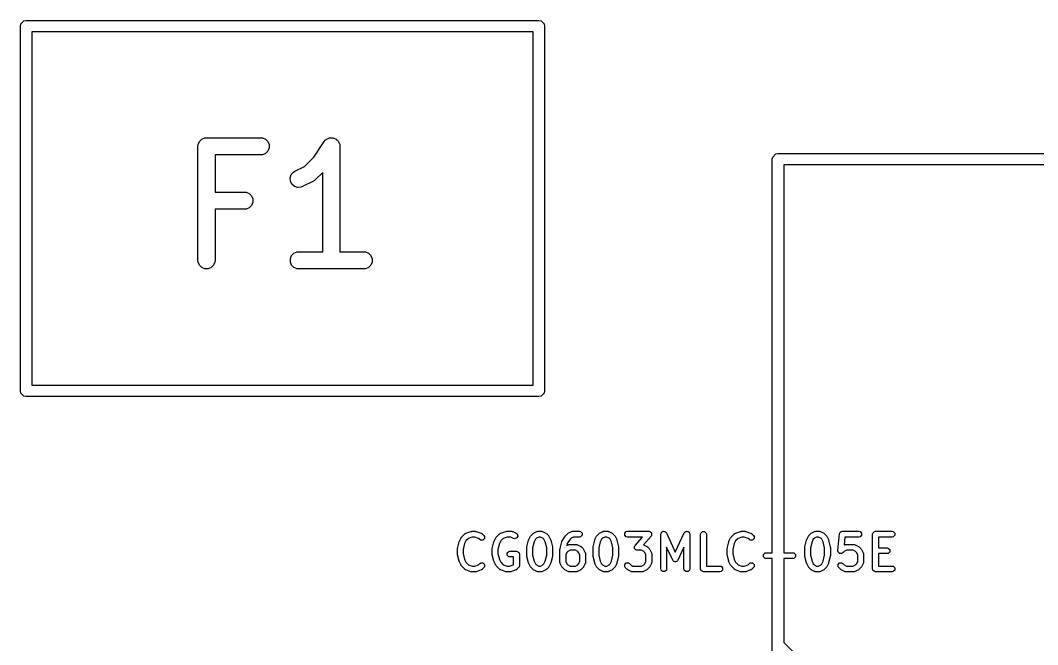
# Model space of a CAD drawing. Header units: inches. Extents: x 4.65 to 7.43, y -3.99 to -2.61.
# Drawn here: x 6.5194 to 6.8709, y -3.1906 to -2.975 of the extents above; entities that cross this region are included whole.
import ezdxf

# ---------------------------------------------------------------- set-up
doc = ezdxf.new("R2010")
doc.units = ezdxf.units.IN
doc.header["$MEASUREMENT"] = 0
doc.layers.add('BLACK', color=250, linetype='CONTINUOUS')

msp = doc.modelspace()

# ---------------------------------------------------------------- linework, layer by layer
at = {"layer": 'BLACK', "linetype": 'CONTINUOUS'}
for p, q in [((6.51945, -2.97701), (6.5196, -2.97625)), ((6.5196, -2.97625), (6.52066, -2.97519)), ((6.52066, -2.97519), (6.52142, -2.97504)), ((6.52142, -2.97504), (6.69858, -2.97504)), ((6.69858, -2.97504), (6.69934, -2.97519)), ((6.69934, -2.97519), (6.7004, -2.97625)), ((6.7004, -2.97625), (6.70055, -2.97701)), ((6.51945, -3.10299), (6.51945, -2.97701)), ((6.52339, -2.97898), (6.52339, -3.10102)), ((6.69661, -2.97898), (6.52339, -2.97898)), ((6.69661, -3.10102), (6.69661, -2.97898)), ((6.70055, -2.97701), (6.70055, -3.10299)), ((6.5808, -3.01854), (6.58086, -3.01796)), ((6.5808, -3.05791), (6.5808, -3.01854)), ((6.58086, -3.01796), (6.5813, -3.0169)), ((6.5813, -3.0169), (6.58211, -3.01608)), ((6.58211, -3.01608), (6.58318, -3.01564)), ((6.58318, -3.01564), (6.58375, -3.01558)), ((6.58375, -3.01558), (6.6025, -3.01558)), ((6.6025, -3.01558), (6.60308, -3.01564)), ((6.60308, -3.01564), (6.60414, -3.01608)), ((6.60414, -3.01608), (6.60496, -3.0169)), ((6.60496, -3.0169), (6.6054, -3.01796)), ((6.6054, -3.01796), (6.6054, -3.01911)), ((6.62083, -3.02228), (6.62442, -3.0169)), ((6.62442, -3.01689), (6.62478, -3.01645)), ((6.62442, -3.0169), (6.62442, -3.01689)), ((6.62442, -3.0169), (6.62442, -3.0169)), ((6.62442, -3.0169), (6.62442, -3.0169)), ((6.62478, -3.01645), (6.62503, -3.01629)), ((6.62503, -3.01629), (6.62523, -3.01608)), ((6.62523, -3.01608), (6.6255, -3.01597)), ((6.6255, -3.01597), (6.62574, -3.01581)), ((6.62574, -3.01581), (6.62603, -3.01575)), ((6.62603, -3.01575), (6.6263, -3.01564)), ((6.6263, -3.01564), (6.62659, -3.01564)), ((6.62659, -3.01564), (6.62687, -3.01558)), ((6.62687, -3.01558), (6.62716, -3.01564)), ((6.62716, -3.01564), (6.62745, -3.01564)), ((6.62745, -3.01564), (6.62772, -3.01575)), ((6.62772, -3.01575), (6.628, -3.01581)), ((6.628, -3.01581), (6.62824, -3.01597)), ((6.62824, -3.01597), (6.62851, -3.01608)), ((6.62851, -3.01608), (6.62872, -3.01629)), ((6.62872, -3.01629), (6.62896, -3.01645)), ((6.62896, -3.01645), (6.62912, -3.01669)), ((6.62912, -3.01669), (6.62933, -3.0169)), ((6.62933, -3.0169), (6.62944, -3.01716)), ((6.62944, -3.01716), (6.6296, -3.0174)), ((6.6296, -3.0174), (6.62966, -3.01769)), ((6.62966, -3.01769), (6.62977, -3.01796)), ((6.62977, -3.01796), (6.62982, -3.01853)), ((6.62982, -3.01853), (6.62983, -3.01853)), ((6.62983, -3.01853), (6.62983, -3.01853)), ((6.62983, -3.01853), (6.62983, -3.01854)), ((6.62983, -3.01854), (6.62983, -3.05495)), ((6.6025, -3.02149), (6.58671, -3.02149)), ((6.58671, -3.02149), (6.58671, -3.03433)), ((6.60308, -3.02143), (6.6025, -3.02149)), ((6.60414, -3.02099), (6.60308, -3.02143)), ((6.60496, -3.02018), (6.60414, -3.02099)), ((6.6054, -3.01911), (6.60496, -3.02018)), ((6.61762, -3.02548), (6.62083, -3.02228)), ((6.77921, -3.02299), (6.77936, -3.02224)), ((6.77936, -3.02224), (6.78043, -3.02117)), ((6.78043, -3.02117), (6.78118, -3.02102)), ((6.78118, -3.02102), (7.42685, -3.02102)), ((6.6143, -3.02714), (6.61762, -3.02548)), ((6.77921, -3.15888), (6.77921, -3.02299)), ((6.78315, -3.02496), (6.78315, -3.15888)), ((7.42488, -3.02496), (6.78315, -3.02496)), ((6.61269, -3.02942), (6.61306, -3.02832)), ((6.61306, -3.02832), (6.61381, -3.02745)), ((6.61381, -3.02745), (6.6143, -3.02714)), ((6.62392, -3.02754), (6.62146, -3.03)), ((6.62392, -3.05495), (6.62392, -3.02754)), ((6.61278, -3.03056), (6.61269, -3.02942)), ((6.61329, -3.0316), (6.61278, -3.03056)), ((6.61416, -3.03235), (6.61329, -3.0316)), ((6.61525, -3.03271), (6.61416, -3.03235)), ((6.6164, -3.03263), (6.61525, -3.03271)), ((6.61694, -3.03243), (6.6164, -3.03263)), ((6.62069, -3.03055), (6.61694, -3.03243)), ((6.62094, -3.03039), (6.62069, -3.03055)), ((6.62101, -3.03037), (6.62094, -3.03039)), ((6.6211, -3.0303), (6.62101, -3.03037)), ((6.62118, -3.03024), (6.6211, -3.0303)), ((6.62124, -3.03018), (6.62118, -3.03024)), ((6.62146, -3.03), (6.62124, -3.03018)), ((6.58671, -3.03433), (6.59688, -3.03433)), ((6.59688, -3.03433), (6.59745, -3.03439)), ((6.59745, -3.03439), (6.59852, -3.03483)), ((6.59852, -3.03483), (6.59933, -3.03564)), ((6.59933, -3.03564), (6.59977, -3.03671)), ((6.59852, -3.03974), (6.59745, -3.04018)), ((6.59933, -3.03892), (6.59852, -3.03974)), ((6.59977, -3.03786), (6.59933, -3.03892)), ((6.59977, -3.03671), (6.59977, -3.03786)), ((6.59688, -3.04024), (6.58671, -3.04024)), ((6.58671, -3.04024), (6.58671, -3.05791)), ((6.59745, -3.04018), (6.59688, -3.04024)), ((6.61273, -3.05733), (6.61317, -3.05627)), ((6.61273, -3.05848), (6.61273, -3.05733)), ((6.61317, -3.05627), (6.61398, -3.05545)), ((6.61398, -3.05545), (6.61505, -3.05501)), ((6.61505, -3.05501), (6.61562, -3.05495)), ((6.61562, -3.05495), (6.62392, -3.05495)), ((6.62983, -3.05495), (6.63812, -3.05495)), ((6.63812, -3.05495), (6.6387, -3.05501)), ((6.6387, -3.05501), (6.63976, -3.05545)), ((6.63976, -3.05545), (6.64058, -3.05627)), ((6.64058, -3.05627), (6.64102, -3.05733)), ((6.64102, -3.05733), (6.64102, -3.05848)), ((6.58086, -3.05848), (6.5808, -3.05791)), ((6.5813, -3.05955), (6.58086, -3.05848)), ((6.58211, -3.06036), (6.5813, -3.05955)), ((6.58318, -3.0608), (6.58211, -3.06036)), ((6.58433, -3.0608), (6.58318, -3.0608)), ((6.58539, -3.06036), (6.58433, -3.0608)), ((6.58621, -3.05955), (6.58539, -3.06036)), ((6.58665, -3.05848), (6.58621, -3.05955)), ((6.58671, -3.05791), (6.58665, -3.05848)), ((6.61317, -3.05955), (6.61273, -3.05848)), ((6.61398, -3.06036), (6.61317, -3.05955)), ((6.61505, -3.0608), (6.61398, -3.06036)), ((6.61562, -3.06086), (6.61505, -3.0608)), ((6.63812, -3.06086), (6.61562, -3.06086)), ((6.6387, -3.0608), (6.63812, -3.06086)), ((6.63976, -3.06036), (6.6387, -3.0608)), ((6.64058, -3.05955), (6.63976, -3.06036)), ((6.64102, -3.05848), (6.64058, -3.05955)), ((6.5196, -3.10375), (6.51945, -3.10299)), ((6.52339, -3.10102), (6.69661, -3.10102)), ((6.70055, -3.10299), (6.7004, -3.10375)), ((6.52066, -3.10481), (6.5196, -3.10375)), ((6.52142, -3.10496), (6.52066, -3.10481)), ((6.69858, -3.10496), (6.52142, -3.10496)), ((6.69934, -3.10481), (6.69858, -3.10496)), ((6.7004, -3.10375), (6.69934, -3.10481)), ((6.67186, -3.15345), (6.67301, -3.15231)), ((6.67301, -3.15231), (6.67305, -3.15228)), ((6.67305, -3.15228), (6.67306, -3.15226)), ((6.67306, -3.15226), (6.6732, -3.15218)), ((6.6732, -3.15218), (6.67333, -3.15209)), ((6.67333, -3.15209), (6.67335, -3.15209)), ((6.67335, -3.15209), (6.6734, -3.15207)), ((6.6734, -3.15207), (6.67511, -3.1515)), ((6.67511, -3.1515), (6.67527, -3.15148)), ((6.67527, -3.15148), (6.67543, -3.15145)), ((6.67543, -3.15145), (6.67657, -3.15145)), ((6.67657, -3.15145), (6.67673, -3.15148)), ((6.67673, -3.15148), (6.67689, -3.1515)), ((6.67689, -3.1515), (6.6786, -3.15207)), ((6.6786, -3.15207), (6.67865, -3.15209)), ((6.67865, -3.15209), (6.67867, -3.15209)), ((6.67867, -3.15209), (6.6788, -3.15218)), ((6.6788, -3.15218), (6.67894, -3.15226)), ((6.67894, -3.15226), (6.67895, -3.15228)), ((6.67895, -3.15228), (6.67899, -3.15231)), ((6.67899, -3.15231), (6.67956, -3.15288)), ((6.68386, -3.15345), (6.68501, -3.15231)), ((6.68501, -3.15231), (6.68505, -3.15228)), ((6.68505, -3.15228), (6.68506, -3.15226)), ((6.68506, -3.15226), (6.6852, -3.15218)), ((6.6852, -3.15218), (6.68533, -3.15209)), ((6.68533, -3.15209), (6.68535, -3.15209)), ((6.68535, -3.15209), (6.6854, -3.15207)), ((6.6854, -3.15207), (6.68711, -3.1515)), ((6.68711, -3.1515), (6.68727, -3.15148)), ((6.68727, -3.15148), (6.68743, -3.15145)), ((6.68743, -3.15145), (6.68914, -3.15145)), ((6.68914, -3.15145), (6.68919, -3.15146)), ((6.68919, -3.15146), (6.68921, -3.15145)), ((6.68921, -3.15145), (6.68937, -3.15149)), ((6.68937, -3.15149), (6.68953, -3.15152)), ((6.68953, -3.15152), (6.68954, -3.15154)), ((6.68954, -3.15154), (6.68959, -3.15155)), ((6.68959, -3.15155), (6.69073, -3.15212)), ((6.69073, -3.15212), (6.69104, -3.15236)), ((6.69104, -3.15236), (6.69128, -3.15309)), ((6.69586, -3.15288), (6.69644, -3.15231)), ((6.69644, -3.15231), (6.69657, -3.15222)), ((6.69657, -3.15222), (6.6967, -3.15212)), ((6.6967, -3.15212), (6.69784, -3.15155)), ((6.69784, -3.15155), (6.69789, -3.15154)), ((6.69789, -3.15154), (6.6979, -3.15152)), ((6.6979, -3.15152), (6.69806, -3.15149)), ((6.69806, -3.15149), (6.69821, -3.15145)), ((6.69821, -3.15145), (6.69824, -3.15146)), ((6.69824, -3.15146), (6.69829, -3.15145)), ((6.69829, -3.15145), (6.69943, -3.15145)), ((6.69943, -3.15145), (6.69948, -3.15146)), ((6.69948, -3.15146), (6.6995, -3.15145)), ((6.6995, -3.15145), (6.69965, -3.15149)), ((6.69965, -3.15149), (6.69981, -3.15152)), ((6.69981, -3.15152), (6.69983, -3.15154)), ((6.69983, -3.15154), (6.69988, -3.15155)), ((6.69988, -3.15155), (6.70102, -3.15212)), ((6.70102, -3.15212), (6.70115, -3.15222)), ((6.70115, -3.15222), (6.70128, -3.15231)), ((6.70128, -3.15231), (6.70185, -3.15288)), ((6.70786, -3.15288), (6.70844, -3.15231)), ((6.70844, -3.15231), (6.70857, -3.15222)), ((6.70857, -3.15222), (6.7087, -3.15212)), ((6.7087, -3.15212), (6.70984, -3.15155)), ((6.70984, -3.15155), (6.70989, -3.15154)), ((6.70989, -3.15154), (6.7099, -3.15152)), ((6.7099, -3.15152), (6.71006, -3.15149)), ((6.71006, -3.15149), (6.71021, -3.15145)), ((6.71021, -3.15145), (6.71024, -3.15146)), ((6.71024, -3.15146), (6.71029, -3.15145)), ((6.71029, -3.15145), (6.71257, -3.15145)), ((6.71257, -3.15145), (6.71295, -3.15152)), ((6.71295, -3.15152), (6.7135, -3.15206)), ((6.7135, -3.15206), (6.7135, -3.15283)), ((6.71872, -3.15288), (6.71929, -3.15231)), ((6.71929, -3.15231), (6.71943, -3.15222)), ((6.71943, -3.15222), (6.71955, -3.15212)), ((6.71955, -3.15212), (6.7207, -3.15155)), ((6.7207, -3.15155), (6.72074, -3.15154)), ((6.72074, -3.15154), (6.72076, -3.15152)), ((6.72076, -3.15152), (6.72092, -3.15149)), ((6.72092, -3.15149), (6.72107, -3.15145)), ((6.72107, -3.15145), (6.72109, -3.15146)), ((6.72109, -3.15146), (6.72114, -3.15145)), ((6.72114, -3.15145), (6.72229, -3.15145)), ((6.72229, -3.15145), (6.72233, -3.15146)), ((6.72233, -3.15146), (6.72236, -3.15145)), ((6.72236, -3.15145), (6.72251, -3.15149)), ((6.72251, -3.15149), (6.72267, -3.15152)), ((6.72267, -3.15152), (6.72268, -3.15154)), ((6.72268, -3.15154), (6.72273, -3.15155)), ((6.72273, -3.15155), (6.72388, -3.15212)), ((6.72388, -3.15212), (6.724, -3.15222)), ((6.724, -3.15222), (6.72414, -3.15231)), ((6.72414, -3.15231), (6.72471, -3.15288)), ((6.72822, -3.15206), (6.72876, -3.15152)), ((6.72822, -3.15283), (6.72822, -3.15206)), ((6.72876, -3.15152), (6.72914, -3.15145)), ((6.72914, -3.15145), (6.73657, -3.15145)), ((6.73657, -3.15145), (6.73685, -3.1515)), ((6.73685, -3.1515), (6.73689, -3.1515)), ((6.73689, -3.1515), (6.73691, -3.15151)), ((6.73691, -3.15151), (6.73695, -3.15152)), ((6.73695, -3.15152), (6.7372, -3.15177)), ((6.7372, -3.15177), (6.73747, -3.152)), ((6.73747, -3.152), (6.73747, -3.15204)), ((6.73747, -3.15204), (6.7375, -3.15206)), ((6.7375, -3.15206), (6.7375, -3.15242)), ((6.74071, -3.15245), (6.74079, -3.15206)), ((6.74079, -3.15206), (6.74092, -3.15194)), ((6.74092, -3.15194), (6.74098, -3.15177)), ((6.74098, -3.15177), (6.74118, -3.15168)), ((6.74118, -3.15168), (6.74133, -3.15152)), ((6.74133, -3.15152), (6.74151, -3.15152)), ((6.74151, -3.15152), (6.74167, -3.15145)), ((6.74167, -3.15145), (6.74188, -3.15152)), ((6.74188, -3.15152), (6.7421, -3.15152)), ((6.7421, -3.15152), (6.74222, -3.15165)), ((6.74222, -3.15165), (6.74239, -3.15171)), ((6.74239, -3.15171), (6.74262, -3.15202)), ((6.74262, -3.15202), (6.74571, -3.15865)), ((6.74571, -3.15865), (6.74881, -3.15202)), ((6.74881, -3.15202), (6.74904, -3.15171)), ((6.74904, -3.15171), (6.74921, -3.15165)), ((6.74921, -3.15165), (6.74933, -3.15152)), ((6.74933, -3.15152), (6.74955, -3.15152)), ((6.74955, -3.15152), (6.74976, -3.15145)), ((6.74976, -3.15145), (6.74992, -3.15152)), ((6.74992, -3.15152), (6.7501, -3.15152)), ((6.7501, -3.15152), (6.75025, -3.15168)), ((6.75025, -3.15168), (6.75045, -3.15177)), ((6.75045, -3.15177), (6.75051, -3.15194)), ((6.75051, -3.15194), (6.75064, -3.15206)), ((6.75064, -3.15206), (6.75071, -3.15245)), ((6.75443, -3.15245), (6.7545, -3.15206)), ((6.7545, -3.15206), (6.75505, -3.15152)), ((6.75505, -3.15152), (6.75581, -3.15152)), ((6.75581, -3.15152), (6.75635, -3.15206)), ((6.75635, -3.15206), (6.75643, -3.15245)), ((6.76501, -3.15345), (6.76615, -3.15231)), ((6.76615, -3.15231), (6.76619, -3.15228)), ((6.76619, -3.15228), (6.7662, -3.15226)), ((6.7662, -3.15226), (6.76634, -3.15218)), ((6.76634, -3.15218), (6.76647, -3.15209)), ((6.76647, -3.15209), (6.7665, -3.15209)), ((6.7665, -3.15209), (6.76654, -3.15207)), ((6.76654, -3.15207), (6.76826, -3.1515)), ((6.76826, -3.1515), (6.76841, -3.15148)), ((6.76841, -3.15148), (6.76857, -3.15145)), ((6.76857, -3.15145), (6.76971, -3.15145)), ((6.76971, -3.15145), (6.76987, -3.15148)), ((6.76987, -3.15148), (6.77003, -3.1515)), ((6.77003, -3.1515), (6.77174, -3.15207)), ((6.77174, -3.15207), (6.77179, -3.15209)), ((6.77179, -3.15209), (6.77181, -3.15209)), ((6.77181, -3.15209), (6.77194, -3.15218)), ((6.77194, -3.15218), (6.77208, -3.15226)), ((6.77208, -3.15226), (6.77209, -3.15228)), ((6.77209, -3.15228), (6.77214, -3.15231)), ((6.77214, -3.15231), (6.77271, -3.15288)), ((6.79186, -3.15288), (6.79244, -3.15231)), ((6.79244, -3.15231), (6.79257, -3.15222)), ((6.79257, -3.15222), (6.7927, -3.15212)), ((6.7927, -3.15212), (6.79384, -3.15155)), ((6.79384, -3.15155), (6.79389, -3.15154)), ((6.79389, -3.15154), (6.7939, -3.15152)), ((6.7939, -3.15152), (6.79406, -3.15149)), ((6.79406, -3.15149), (6.79421, -3.15145)), ((6.79421, -3.15145), (6.79424, -3.15146)), ((6.79424, -3.15146), (6.79429, -3.15145)), ((6.79429, -3.15145), (6.79543, -3.15145)), ((6.79543, -3.15145), (6.79548, -3.15146)), ((6.79548, -3.15146), (6.7955, -3.15145)), ((6.7955, -3.15145), (6.79565, -3.15149)), ((6.79565, -3.15149), (6.79581, -3.15152)), ((6.79581, -3.15152), (6.79583, -3.15154)), ((6.79583, -3.15154), (6.79588, -3.15155)), ((6.79588, -3.15155), (6.79702, -3.15212)), ((6.79702, -3.15212), (6.79715, -3.15222)), ((6.79715, -3.15222), (6.79728, -3.15231)), ((6.79728, -3.15231), (6.79785, -3.15288)), ((6.80186, -3.15806), (6.80243, -3.15235)), ((6.80243, -3.15235), (6.8025, -3.15211)), ((6.8025, -3.15206), (6.80253, -3.15204)), ((6.8025, -3.15211), (6.8025, -3.15206)), ((6.80253, -3.15204), (6.80255, -3.15197)), ((6.80255, -3.15197), (6.80281, -3.15176)), ((6.80281, -3.15176), (6.80305, -3.15152)), ((6.80305, -3.15152), (6.80312, -3.15151)), ((6.80312, -3.15151), (6.80314, -3.15149)), ((6.80314, -3.15149), (6.80319, -3.15149)), ((6.80319, -3.15149), (6.80343, -3.15145)), ((6.80343, -3.15145), (6.80914, -3.15145)), ((6.80914, -3.15145), (6.80953, -3.15152)), ((6.80953, -3.15152), (6.81007, -3.15206)), ((6.81007, -3.15206), (6.81007, -3.15283)), ((6.81386, -3.15245), (6.81393, -3.15206)), ((6.81393, -3.15206), (6.81447, -3.15152)), ((6.81447, -3.15152), (6.81486, -3.15145)), ((6.81486, -3.15145), (6.82057, -3.15145)), ((6.82057, -3.15145), (6.82095, -3.15152)), ((6.82095, -3.15152), (6.8215, -3.15206)), ((6.8215, -3.15206), (6.8215, -3.15283)), ((6.67046, -3.15735), (6.67103, -3.15506)), ((6.67103, -3.15506), (6.67108, -3.15496)), ((6.67108, -3.15496), (6.67111, -3.15486)), ((6.67111, -3.15486), (6.67168, -3.15371)), ((6.67168, -3.15371), (6.67178, -3.15359)), ((6.67178, -3.15359), (6.67186, -3.15345)), ((6.67294, -3.15565), (6.67243, -3.15771)), ((6.67339, -3.15475), (6.67294, -3.15565)), ((6.67425, -3.15389), (6.67339, -3.15475)), ((6.67559, -3.15345), (6.67425, -3.15389)), ((6.67641, -3.15345), (6.67559, -3.15345)), ((6.67775, -3.15389), (6.67641, -3.15345)), ((6.67815, -3.1543), (6.67775, -3.15389)), ((6.67847, -3.15451), (6.67815, -3.1543)), ((6.67924, -3.15451), (6.67847, -3.15451)), ((6.67978, -3.15397), (6.67924, -3.15451)), ((6.67956, -3.15288), (6.67978, -3.15321)), ((6.67978, -3.15321), (6.67978, -3.15397)), ((6.68246, -3.15735), (6.68303, -3.15506)), ((6.68303, -3.15506), (6.68308, -3.15496)), ((6.68308, -3.15496), (6.68311, -3.15486)), ((6.68311, -3.15486), (6.68368, -3.15371)), ((6.68368, -3.15371), (6.68378, -3.15359)), ((6.68378, -3.15359), (6.68386, -3.15345)), ((6.68494, -3.15565), (6.68443, -3.15771)), ((6.68539, -3.15475), (6.68494, -3.15565)), ((6.68625, -3.15389), (6.68539, -3.15475)), ((6.68759, -3.15345), (6.68625, -3.15389)), ((6.68891, -3.15345), (6.68759, -3.15345)), ((6.68984, -3.15391), (6.68891, -3.15345)), ((6.69021, -3.15402), (6.68984, -3.15391)), ((6.69094, -3.15377), (6.69021, -3.15402)), ((6.69128, -3.15309), (6.69094, -3.15377)), ((6.69446, -3.15678), (6.69503, -3.15449)), ((6.69503, -3.15449), (6.69508, -3.15439)), ((6.69508, -3.15439), (6.69511, -3.15429)), ((6.69511, -3.15429), (6.69568, -3.15314)), ((6.69568, -3.15314), (6.69578, -3.15302)), ((6.69578, -3.15302), (6.69586, -3.15288)), ((6.69694, -3.15508), (6.69643, -3.15714)), ((6.69739, -3.15418), (6.69694, -3.15508)), ((6.69774, -3.15384), (6.69739, -3.15418)), ((6.69852, -3.15345), (6.69774, -3.15384)), ((6.69919, -3.15345), (6.69852, -3.15345)), ((6.69998, -3.15384), (6.69919, -3.15345)), ((6.70032, -3.15418), (6.69998, -3.15384)), ((6.70077, -3.15508), (6.70032, -3.15418)), ((6.70129, -3.15714), (6.70077, -3.15508)), ((6.70185, -3.15288), (6.70194, -3.15302)), ((6.70194, -3.15302), (6.70204, -3.15314)), ((6.70204, -3.15314), (6.70261, -3.15429)), ((6.70261, -3.15429), (6.70264, -3.15439)), ((6.70264, -3.15439), (6.70268, -3.15449)), ((6.70268, -3.15449), (6.70326, -3.15678)), ((6.70589, -3.15735), (6.70646, -3.15506)), ((6.70646, -3.15506), (6.70653, -3.15491)), ((6.70653, -3.15491), (6.7066, -3.15475)), ((6.7066, -3.15475), (6.70774, -3.15304)), ((6.70774, -3.15304), (6.70781, -3.15297)), ((6.70781, -3.15297), (6.70786, -3.15288)), ((6.70836, -3.15572), (6.70819, -3.15638)), ((6.70935, -3.15423), (6.70836, -3.15572)), ((6.70974, -3.15384), (6.70935, -3.15423)), ((6.71052, -3.15345), (6.70974, -3.15384)), ((6.71257, -3.15345), (6.71052, -3.15345)), ((6.71295, -3.15337), (6.71257, -3.15345)), ((6.7135, -3.15283), (6.71295, -3.15337)), ((6.71732, -3.15678), (6.71789, -3.15449)), ((6.71789, -3.15449), (6.71793, -3.15439)), ((6.71793, -3.15439), (6.71796, -3.15429)), ((6.71796, -3.15429), (6.71853, -3.15314)), ((6.71853, -3.15314), (6.71863, -3.15302)), ((6.71863, -3.15302), (6.71872, -3.15288)), ((6.7198, -3.15508), (6.71929, -3.15714)), ((6.72025, -3.15418), (6.7198, -3.15508)), ((6.72059, -3.15384), (6.72025, -3.15418)), ((6.72138, -3.15345), (6.72059, -3.15384)), ((6.72205, -3.15345), (6.72138, -3.15345)), ((6.72284, -3.15384), (6.72205, -3.15345)), ((6.72318, -3.15418), (6.72284, -3.15384)), ((6.72363, -3.15508), (6.72318, -3.15418)), ((6.72414, -3.15714), (6.72363, -3.15508)), ((6.72471, -3.15288), (6.7248, -3.15302)), ((6.7248, -3.15302), (6.72489, -3.15314)), ((6.72489, -3.15314), (6.72547, -3.15429)), ((6.72547, -3.15429), (6.72549, -3.15439)), ((6.72549, -3.15439), (6.72554, -3.15449)), ((6.72554, -3.15449), (6.72611, -3.15678)), ((6.72876, -3.15337), (6.72822, -3.15283)), ((6.72914, -3.15345), (6.72876, -3.15337)), ((6.73437, -3.15345), (6.72914, -3.15345)), ((6.73182, -3.15636), (6.73437, -3.15345)), ((6.73732, -3.15311), (6.73469, -3.15611)), ((6.73747, -3.15286), (6.73732, -3.15311)), ((6.7375, -3.15283), (6.73747, -3.15286)), ((6.7375, -3.15242), (6.73752, -3.15277)), ((6.73752, -3.15277), (6.7375, -3.15281)), ((6.7375, -3.15281), (6.7375, -3.15283)), ((6.74071, -3.16445), (6.74071, -3.15245)), ((6.75071, -3.15245), (6.75071, -3.16445)), ((6.75443, -3.16445), (6.75443, -3.15245)), ((6.75643, -3.15245), (6.75643, -3.16345)), ((6.7636, -3.15735), (6.76417, -3.15506)), ((6.76417, -3.15506), (6.76422, -3.15496)), ((6.76422, -3.15496), (6.76425, -3.15486)), ((6.76425, -3.15486), (6.76482, -3.15371)), ((6.76482, -3.15371), (6.76492, -3.15359)), ((6.76492, -3.15359), (6.76501, -3.15345)), ((6.76609, -3.15565), (6.76557, -3.15771)), ((6.76654, -3.15475), (6.76609, -3.15565)), ((6.7674, -3.15389), (6.76654, -3.15475)), ((6.76873, -3.15345), (6.7674, -3.15389)), ((6.76955, -3.15345), (6.76873, -3.15345)), ((6.77089, -3.15389), (6.76955, -3.15345)), ((6.77129, -3.1543), (6.77089, -3.15389)), ((6.77162, -3.15451), (6.77129, -3.1543)), ((6.77238, -3.15451), (6.77162, -3.15451)), ((6.77292, -3.15397), (6.77238, -3.15451)), ((6.77271, -3.15288), (6.77292, -3.15321)), ((6.77292, -3.15321), (6.77292, -3.15397)), ((6.79046, -3.15678), (6.79103, -3.15449)), ((6.79103, -3.15449), (6.79108, -3.15439)), ((6.79108, -3.15439), (6.79111, -3.15429)), ((6.79111, -3.15429), (6.79168, -3.15314)), ((6.79168, -3.15314), (6.79178, -3.15302)), ((6.79178, -3.15302), (6.79186, -3.15288)), ((6.79294, -3.15508), (6.79243, -3.15714)), ((6.79339, -3.15418), (6.79294, -3.15508)), ((6.79374, -3.15384), (6.79339, -3.15418)), ((6.79452, -3.15345), (6.79374, -3.15384)), ((6.79519, -3.15345), (6.79452, -3.15345)), ((6.79598, -3.15384), (6.79519, -3.15345)), ((6.79632, -3.15418), (6.79598, -3.15384)), ((6.79677, -3.15508), (6.79632, -3.15418)), ((6.79729, -3.15714), (6.79677, -3.15508)), ((6.79785, -3.15288), (6.79794, -3.15302)), ((6.79794, -3.15302), (6.79804, -3.15314)), ((6.79804, -3.15314), (6.79861, -3.15429)), ((6.79861, -3.15429), (6.79864, -3.15439)), ((6.79864, -3.15439), (6.79868, -3.15449)), ((6.79868, -3.15449), (6.79926, -3.15678)), ((6.80433, -3.15345), (6.80406, -3.15616)), ((6.80914, -3.15345), (6.80433, -3.15345)), ((6.80953, -3.15337), (6.80914, -3.15345)), ((6.81007, -3.15283), (6.80953, -3.15337)), ((6.81386, -3.16445), (6.81386, -3.15245)), ((6.82057, -3.15345), (6.81586, -3.15345)), ((6.81586, -3.15345), (6.81586, -3.15716)), ((6.82095, -3.15337), (6.82057, -3.15345)), ((6.8215, -3.15283), (6.82095, -3.15337)), ((6.67043, -3.15759), (6.67045, -3.15747)), ((6.67043, -3.1593), (6.67043, -3.15759)), ((6.67045, -3.15942), (6.67043, -3.1593)), ((6.67045, -3.15747), (6.67046, -3.15735)), ((6.67243, -3.15771), (6.67243, -3.15918)), ((6.67243, -3.15918), (6.67294, -3.16124)), ((6.68243, -3.15759), (6.68245, -3.15747)), ((6.68243, -3.1593), (6.68243, -3.15759)), ((6.68245, -3.15942), (6.68243, -3.1593)), ((6.68245, -3.15747), (6.68246, -3.15735)), ((6.68443, -3.15771), (6.68443, -3.15918)), ((6.68443, -3.15918), (6.68494, -3.16124)), ((6.68765, -3.15892), (6.68819, -3.15838)), ((6.68765, -3.15969), (6.68765, -3.15892)), ((6.68819, -3.15838), (6.68857, -3.1583)), ((6.68857, -3.1583), (6.69086, -3.1583)), ((6.69086, -3.1583), (6.69124, -3.15838)), ((6.69124, -3.15838), (6.69178, -3.15892)), ((6.69178, -3.15892), (6.69186, -3.1593)), ((6.69186, -3.1593), (6.69186, -3.1633)), ((6.69443, -3.15702), (6.69445, -3.1569)), ((6.69443, -3.15988), (6.69443, -3.15702)), ((6.69445, -3.1569), (6.69446, -3.15678)), ((6.69643, -3.15714), (6.69643, -3.15975)), ((6.70129, -3.15975), (6.70129, -3.15714)), ((6.70326, -3.15678), (6.70326, -3.1569)), ((6.70326, -3.1569), (6.70329, -3.15702)), ((6.70329, -3.15702), (6.70329, -3.15988)), ((6.70586, -3.15759), (6.70588, -3.15747)), ((6.70586, -3.16216), (6.70586, -3.15759)), ((6.70588, -3.15747), (6.70589, -3.15735)), ((6.70825, -3.15875), (6.70786, -3.15954)), ((6.70819, -3.15638), (6.7087, -3.15612)), ((6.70859, -3.15841), (6.70825, -3.15875)), ((6.70938, -3.15802), (6.70859, -3.15841)), ((6.7087, -3.15612), (6.70874, -3.15611)), ((6.70874, -3.15611), (6.70876, -3.15609)), ((6.70876, -3.15609), (6.70892, -3.15606)), ((6.70892, -3.15606), (6.70907, -3.15602)), ((6.70907, -3.15602), (6.70909, -3.15603)), ((6.70909, -3.15603), (6.70914, -3.15602)), ((6.70914, -3.15602), (6.71143, -3.15602)), ((6.71119, -3.15802), (6.70938, -3.15802)), ((6.71198, -3.15841), (6.71119, -3.15802)), ((6.71143, -3.15602), (6.71148, -3.15603)), ((6.71148, -3.15603), (6.7115, -3.15602)), ((6.7115, -3.15602), (6.71165, -3.15606)), ((6.71165, -3.15606), (6.71181, -3.15609)), ((6.71181, -3.15609), (6.71183, -3.15611)), ((6.71183, -3.15611), (6.71188, -3.15612)), ((6.71188, -3.15612), (6.71302, -3.1567)), ((6.71232, -3.15875), (6.71198, -3.15841)), ((6.71271, -3.15954), (6.71232, -3.15875)), ((6.71302, -3.1567), (6.71315, -3.15679)), ((6.71315, -3.15679), (6.71328, -3.15688)), ((6.71328, -3.15688), (6.71385, -3.15745)), ((6.71385, -3.15745), (6.71394, -3.15759)), ((6.71394, -3.15759), (6.71404, -3.15771)), ((6.71404, -3.15771), (6.71461, -3.15886)), ((6.71461, -3.15886), (6.71462, -3.15891)), ((6.71462, -3.15891), (6.71464, -3.15892)), ((6.71464, -3.15892), (6.71467, -3.15908)), ((6.71467, -3.15908), (6.71471, -3.15923)), ((6.71471, -3.15923), (6.7147, -3.15926)), ((6.7147, -3.15926), (6.71471, -3.1593)), ((6.71471, -3.1593), (6.71471, -3.16216)), ((6.71729, -3.15702), (6.71731, -3.1569)), ((6.71729, -3.15988), (6.71729, -3.15702)), ((6.71731, -3.1569), (6.71732, -3.15678)), ((6.71929, -3.15714), (6.71929, -3.15975)), ((6.72414, -3.15975), (6.72414, -3.15714)), ((6.72611, -3.15678), (6.72612, -3.1569)), ((6.72612, -3.1569), (6.72614, -3.15702)), ((6.72614, -3.15702), (6.72614, -3.15988)), ((6.73162, -3.1567), (6.73165, -3.15666)), ((6.73165, -3.15705), (6.73162, -3.1567)), ((6.73165, -3.15664), (6.73168, -3.15661)), ((6.73165, -3.15666), (6.73165, -3.15664)), ((6.73165, -3.1574), (6.73165, -3.15705)), ((6.73167, -3.15743), (6.73165, -3.1574)), ((6.73168, -3.15746), (6.73167, -3.15743)), ((6.73168, -3.15661), (6.73182, -3.15636)), ((6.73194, -3.15769), (6.73168, -3.15746)), ((6.73219, -3.15794), (6.73194, -3.15769)), ((6.73223, -3.15795), (6.73219, -3.15794)), ((6.73225, -3.15797), (6.73223, -3.15795)), ((6.73229, -3.15796), (6.73225, -3.15797)), ((6.73257, -3.15802), (6.73229, -3.15796)), ((6.73405, -3.15802), (6.73257, -3.15802)), ((6.73484, -3.15841), (6.73405, -3.15802)), ((6.73469, -3.15611), (6.73473, -3.15612)), ((6.73473, -3.15612), (6.73588, -3.1567)), ((6.73518, -3.15875), (6.73484, -3.15841)), ((6.73557, -3.15954), (6.73518, -3.15875)), ((6.73588, -3.1567), (6.736, -3.15679)), ((6.736, -3.15679), (6.73614, -3.15688)), ((6.73614, -3.15688), (6.73671, -3.15745)), ((6.73671, -3.15745), (6.7368, -3.15759)), ((6.7368, -3.15759), (6.73689, -3.15771)), ((6.73689, -3.15771), (6.73747, -3.15886)), ((6.73747, -3.15886), (6.73748, -3.15891)), ((6.73748, -3.15891), (6.7375, -3.15892)), ((6.7375, -3.15892), (6.73753, -3.15908)), ((6.73753, -3.15908), (6.73757, -3.15923)), ((6.73757, -3.15923), (6.73756, -3.15926)), ((6.73756, -3.15926), (6.73757, -3.1593)), ((6.73757, -3.1593), (6.73757, -3.16216)), ((6.74481, -3.16144), (6.74271, -3.15695)), ((6.74271, -3.15695), (6.74271, -3.16445)), ((6.74871, -3.15695), (6.74662, -3.16144)), ((6.74871, -3.16445), (6.74871, -3.15695)), ((6.76357, -3.15759), (6.7636, -3.15747)), ((6.76357, -3.1593), (6.76357, -3.15759)), ((6.7636, -3.15942), (6.76357, -3.1593)), ((6.7636, -3.15747), (6.7636, -3.15735)), ((6.76557, -3.15771), (6.76557, -3.15918)), ((6.76557, -3.15918), (6.76609, -3.16124)), ((6.77622, -3.15949), (6.77676, -3.15895)), ((6.77676, -3.15895), (6.77714, -3.15888)), ((6.77714, -3.15888), (6.77921, -3.15888)), ((6.78315, -3.15888), (6.78629, -3.15888)), ((6.78629, -3.15888), (6.78667, -3.15895)), ((6.78667, -3.15895), (6.78721, -3.15949)), ((6.79043, -3.15702), (6.79045, -3.1569)), ((6.79043, -3.15988), (6.79043, -3.15702)), ((6.79045, -3.1569), (6.79046, -3.15678)), ((6.79243, -3.15714), (6.79243, -3.15975)), ((6.79729, -3.15975), (6.79729, -3.15714)), ((6.79926, -3.15678), (6.79926, -3.1569)), ((6.79926, -3.1569), (6.79929, -3.15702)), ((6.79929, -3.15702), (6.79929, -3.15988)), ((6.8019, -3.15845), (6.80186, -3.15806)), ((6.80193, -3.15849), (6.8019, -3.15845)), ((6.80193, -3.15854), (6.80193, -3.15849)), ((6.80217, -3.15878), (6.80193, -3.15854)), ((6.80238, -3.15904), (6.80217, -3.15878)), ((6.80244, -3.15905), (6.80238, -3.15904)), ((6.80247, -3.15909), (6.80244, -3.15905)), ((6.80281, -3.15909), (6.80247, -3.15909)), ((6.80315, -3.15912), (6.80281, -3.15909)), ((6.80319, -3.15909), (6.80315, -3.15912)), ((6.80324, -3.15909), (6.80319, -3.15909)), ((6.80356, -3.15887), (6.80324, -3.15909)), ((6.80402, -3.15841), (6.80356, -3.15887)), ((6.80481, -3.15802), (6.80402, -3.15841)), ((6.80406, -3.15616), (6.80412, -3.15612)), ((6.80412, -3.15612), (6.80417, -3.15611)), ((6.80417, -3.15611), (6.80419, -3.15609)), ((6.80419, -3.15609), (6.80435, -3.15606)), ((6.80435, -3.15606), (6.8045, -3.15602)), ((6.8045, -3.15602), (6.80452, -3.15603)), ((6.80452, -3.15603), (6.80457, -3.15602)), ((6.80457, -3.15602), (6.80743, -3.15602)), ((6.80719, -3.15802), (6.80481, -3.15802)), ((6.80798, -3.15841), (6.80719, -3.15802)), ((6.80743, -3.15602), (6.80748, -3.15603)), ((6.80748, -3.15603), (6.8075, -3.15602)), ((6.8075, -3.15602), (6.80765, -3.15606)), ((6.80765, -3.15606), (6.80781, -3.15609)), ((6.80781, -3.15609), (6.80783, -3.15611)), ((6.80783, -3.15611), (6.80788, -3.15612)), ((6.80788, -3.15612), (6.80902, -3.1567)), ((6.80832, -3.15875), (6.80798, -3.15841)), ((6.80871, -3.15954), (6.80832, -3.15875)), ((6.80902, -3.1567), (6.80915, -3.15679)), ((6.80915, -3.15679), (6.80928, -3.15688)), ((6.80928, -3.15688), (6.80985, -3.15745)), ((6.80985, -3.15745), (6.80994, -3.15759)), ((6.80994, -3.15759), (6.81004, -3.15771)), ((6.81004, -3.15771), (6.81061, -3.15886)), ((6.81061, -3.15886), (6.81062, -3.15891)), ((6.81062, -3.15891), (6.81064, -3.15892)), ((6.81064, -3.15892), (6.81067, -3.15908)), ((6.81067, -3.15908), (6.81071, -3.15923)), ((6.81071, -3.15923), (6.8107, -3.15926)), ((6.8107, -3.15926), (6.81071, -3.1593)), ((6.81071, -3.1593), (6.81071, -3.16216)), ((6.81586, -3.15716), (6.81886, -3.15716)), ((6.81886, -3.15916), (6.81586, -3.15916)), ((6.81586, -3.15916), (6.81586, -3.16345)), ((6.81886, -3.15716), (6.81924, -3.15724)), ((6.81924, -3.15909), (6.81886, -3.15916)), ((6.81924, -3.15724), (6.81978, -3.15778)), ((6.81978, -3.15854), (6.81924, -3.15909)), ((6.81978, -3.15778), (6.81978, -3.15854)), ((6.67046, -3.15955), (6.67045, -3.15942)), ((6.67103, -3.16183), (6.67046, -3.15955)), ((6.67108, -3.16193), (6.67103, -3.16183)), ((6.67111, -3.16204), (6.67108, -3.16193)), ((6.67168, -3.16318), (6.67111, -3.16204)), ((6.67294, -3.16124), (6.67339, -3.16214)), ((6.67339, -3.16214), (6.67425, -3.163)), ((6.67775, -3.163), (6.67815, -3.1626)), ((6.67815, -3.1626), (6.67847, -3.16238)), ((6.67847, -3.16238), (6.67924, -3.16238)), ((6.67924, -3.16238), (6.67978, -3.16292)), ((6.67978, -3.16292), (6.67978, -3.16369)), ((6.68246, -3.15955), (6.68245, -3.15942)), ((6.68303, -3.16183), (6.68246, -3.15955)), ((6.68308, -3.16193), (6.68303, -3.16183)), ((6.68311, -3.16204), (6.68308, -3.16193)), ((6.68368, -3.16318), (6.68311, -3.16204)), ((6.68494, -3.16124), (6.68539, -3.16214)), ((6.68539, -3.16214), (6.68625, -3.163)), ((6.68819, -3.16023), (6.68765, -3.15969)), ((6.68857, -3.1603), (6.68819, -3.16023)), ((6.68986, -3.1603), (6.68857, -3.1603)), ((6.68975, -3.163), (6.68986, -3.16289)), ((6.68986, -3.16289), (6.68986, -3.1603)), ((6.69445, -3.16), (6.69443, -3.15988)), ((6.69446, -3.16012), (6.69445, -3.16)), ((6.69503, -3.1624), (6.69446, -3.16012)), ((6.69508, -3.1625), (6.69503, -3.1624)), ((6.69511, -3.16261), (6.69508, -3.1625)), ((6.69568, -3.16375), (6.69511, -3.16261)), ((6.69643, -3.15975), (6.69694, -3.16181)), ((6.69694, -3.16181), (6.69739, -3.16271)), ((6.69739, -3.16271), (6.69774, -3.16305)), ((6.69998, -3.16305), (6.70032, -3.16271)), ((6.70032, -3.16271), (6.70077, -3.16181)), ((6.70077, -3.16181), (6.70129, -3.15975)), ((6.70261, -3.16261), (6.70204, -3.16375)), ((6.70264, -3.1625), (6.70261, -3.16261)), ((6.70268, -3.1624), (6.70264, -3.1625)), ((6.70326, -3.16012), (6.70268, -3.1624)), ((6.70329, -3.15988), (6.70326, -3.16)), ((6.70326, -3.16), (6.70326, -3.16012)), ((6.70587, -3.16221), (6.70586, -3.16216)), ((6.70586, -3.16223), (6.70587, -3.16221)), ((6.7059, -3.16239), (6.70586, -3.16223)), ((6.70593, -3.16254), (6.7059, -3.16239)), ((6.70595, -3.16256), (6.70593, -3.16254)), ((6.70596, -3.16261), (6.70595, -3.16256)), ((6.70653, -3.16375), (6.70596, -3.16261)), ((6.70786, -3.15954), (6.70786, -3.16193)), ((6.70786, -3.16193), (6.70825, -3.16271)), ((6.70825, -3.16271), (6.70859, -3.16305)), ((6.71198, -3.16305), (6.71232, -3.16271)), ((6.71232, -3.16271), (6.71271, -3.16193)), ((6.71271, -3.16193), (6.71271, -3.15954)), ((6.71461, -3.16261), (6.71404, -3.16375)), ((6.71462, -3.16256), (6.71461, -3.16261)), ((6.71464, -3.16254), (6.71462, -3.16256)), ((6.71467, -3.16239), (6.71464, -3.16254)), ((6.71471, -3.16223), (6.71467, -3.16239)), ((6.71471, -3.16216), (6.7147, -3.16221)), ((6.7147, -3.16221), (6.71471, -3.16223)), ((6.71731, -3.16), (6.71729, -3.15988)), ((6.71732, -3.16012), (6.71731, -3.16)), ((6.71789, -3.1624), (6.71732, -3.16012)), ((6.71793, -3.1625), (6.71789, -3.1624)), ((6.71796, -3.16261), (6.71793, -3.1625)), ((6.71853, -3.16375), (6.71796, -3.16261)), ((6.71929, -3.15975), (6.7198, -3.16181)), ((6.7198, -3.16181), (6.72025, -3.16271)), ((6.72025, -3.16271), (6.72059, -3.16305)), ((6.72284, -3.16305), (6.72318, -3.16271)), ((6.72318, -3.16271), (6.72363, -3.16181)), ((6.72363, -3.16181), (6.72414, -3.15975)), ((6.72547, -3.16261), (6.72489, -3.16375)), ((6.72549, -3.1625), (6.72547, -3.16261)), ((6.72554, -3.1624), (6.72549, -3.1625)), ((6.72611, -3.16012), (6.72554, -3.1624)), ((6.72612, -3.16), (6.72611, -3.16012)), ((6.72614, -3.15988), (6.72612, -3.16)), ((6.72822, -3.16292), (6.72876, -3.16238)), ((6.72822, -3.16369), (6.72822, -3.16292)), ((6.72876, -3.16238), (6.72953, -3.16238)), ((6.72953, -3.16238), (6.72985, -3.1626)), ((6.72985, -3.1626), (6.73031, -3.16305)), ((6.73484, -3.16305), (6.73518, -3.16271)), ((6.73518, -3.16271), (6.73557, -3.16193)), ((6.73557, -3.16193), (6.73557, -3.15954)), ((6.73747, -3.16261), (6.73689, -3.16375)), ((6.73748, -3.16256), (6.73747, -3.16261)), ((6.7375, -3.16254), (6.73748, -3.16256)), ((6.73753, -3.16239), (6.7375, -3.16254)), ((6.73757, -3.16223), (6.73753, -3.16239)), ((6.73757, -3.16216), (6.73756, -3.16221)), ((6.73756, -3.16221), (6.73757, -3.16223)), ((6.74496, -3.16165), (6.74481, -3.16144)), ((6.74498, -3.16169), (6.74496, -3.16165)), ((6.745, -3.16171), (6.74498, -3.16169)), ((6.74504, -3.16176), (6.745, -3.16171)), ((6.74536, -3.16187), (6.74504, -3.16176)), ((6.74567, -3.16202), (6.74536, -3.16187)), ((6.74571, -3.162), (6.74567, -3.16202)), ((6.74576, -3.16202), (6.74571, -3.162)), ((6.74607, -3.16187), (6.74576, -3.16202)), ((6.74639, -3.16176), (6.74607, -3.16187)), ((6.74643, -3.16171), (6.74639, -3.16176)), ((6.74645, -3.16169), (6.74643, -3.16171)), ((6.74647, -3.16165), (6.74645, -3.16169)), ((6.74662, -3.16144), (6.74647, -3.16165)), ((6.7636, -3.15955), (6.7636, -3.15942)), ((6.76417, -3.16183), (6.7636, -3.15955)), ((6.76422, -3.16193), (6.76417, -3.16183)), ((6.76425, -3.16204), (6.76422, -3.16193)), ((6.76482, -3.16318), (6.76425, -3.16204)), ((6.76609, -3.16124), (6.76654, -3.16214)), ((6.76654, -3.16214), (6.7674, -3.163)), ((6.77089, -3.163), (6.77129, -3.1626)), ((6.77129, -3.1626), (6.77162, -3.16238)), ((6.77162, -3.16238), (6.77238, -3.16238)), ((6.77238, -3.16238), (6.77292, -3.16292)), ((6.77292, -3.16292), (6.77292, -3.16369)), ((6.77622, -3.16026), (6.77622, -3.15949)), ((6.77676, -3.1608), (6.77622, -3.16026)), ((6.77714, -3.16088), (6.77676, -3.1608)), ((6.77921, -3.16088), (6.77714, -3.16088)), ((6.77921, -3.49543), (6.77921, -3.16088)), ((6.78629, -3.16088), (6.78315, -3.16088)), ((6.78315, -3.16088), (6.78315, -3.18989)), ((6.78667, -3.1608), (6.78629, -3.16088)), ((6.78721, -3.16026), (6.78667, -3.1608)), ((6.78721, -3.15949), (6.78721, -3.16026)), ((6.79045, -3.16), (6.79043, -3.15988)), ((6.79046, -3.16012), (6.79045, -3.16)), ((6.79103, -3.1624), (6.79046, -3.16012)), ((6.79108, -3.1625), (6.79103, -3.1624)), ((6.79111, -3.16261), (6.79108, -3.1625)), ((6.79168, -3.16375), (6.79111, -3.16261)), ((6.79243, -3.15975), (6.79294, -3.16181)), ((6.79294, -3.16181), (6.79339, -3.16271)), ((6.79339, -3.16271), (6.79374, -3.16305)), ((6.79598, -3.16305), (6.79632, -3.16271)), ((6.79632, -3.16271), (6.79677, -3.16181)), ((6.79677, -3.16181), (6.79729, -3.15975)), ((6.79861, -3.16261), (6.79804, -3.16375)), ((6.79864, -3.1625), (6.79861, -3.16261)), ((6.79868, -3.1624), (6.79864, -3.1625)), ((6.79926, -3.16012), (6.79868, -3.1624)), ((6.79929, -3.15988), (6.79926, -3.16)), ((6.79926, -3.16), (6.79926, -3.16012)), ((6.80193, -3.16292), (6.80247, -3.16238)), ((6.80193, -3.16369), (6.80193, -3.16292)), ((6.80247, -3.16238), (6.80324, -3.16238)), ((6.80324, -3.16238), (6.80356, -3.1626)), ((6.80356, -3.1626), (6.80402, -3.16305)), ((6.80798, -3.16305), (6.80832, -3.16271)), ((6.80832, -3.16271), (6.80871, -3.16193)), ((6.80871, -3.16193), (6.80871, -3.15954)), ((6.81061, -3.16261), (6.81004, -3.16375)), ((6.81062, -3.16256), (6.81061, -3.16261)), ((6.81064, -3.16254), (6.81062, -3.16256)), ((6.81067, -3.16239), (6.81064, -3.16254)), ((6.81071, -3.16223), (6.81067, -3.16239)), ((6.81071, -3.16216), (6.8107, -3.16221)), ((6.8107, -3.16221), (6.81071, -3.16223)), ((6.67178, -3.16331), (6.67168, -3.16318)), ((6.67186, -3.16344), (6.67178, -3.16331)), ((6.67301, -3.16458), (6.67186, -3.16344)), ((6.67305, -3.16461), (6.67301, -3.16458)), ((6.67306, -3.16463), (6.67305, -3.16461)), ((6.6732, -3.16471), (6.67306, -3.16463)), ((6.67333, -3.1648), (6.6732, -3.16471)), ((6.67335, -3.1648), (6.67333, -3.1648)), ((6.6734, -3.16482), (6.67335, -3.1648)), ((6.67511, -3.1654), (6.6734, -3.16482)), ((6.67425, -3.163), (6.67559, -3.16345)), ((6.67527, -3.16542), (6.67511, -3.1654)), ((6.67543, -3.16545), (6.67527, -3.16542)), ((6.67657, -3.16545), (6.67543, -3.16545)), ((6.67559, -3.16345), (6.67641, -3.16345)), ((6.67641, -3.16345), (6.67775, -3.163)), ((6.67673, -3.16542), (6.67657, -3.16545)), ((6.67689, -3.1654), (6.67673, -3.16542)), ((6.6786, -3.16482), (6.67689, -3.1654)), ((6.67865, -3.1648), (6.6786, -3.16482)), ((6.67867, -3.1648), (6.67865, -3.1648)), ((6.6788, -3.16471), (6.67867, -3.1648)), ((6.67894, -3.16463), (6.6788, -3.16471)), ((6.67895, -3.16461), (6.67894, -3.16463)), ((6.67899, -3.16458), (6.67895, -3.16461)), ((6.67956, -3.16401), (6.67899, -3.16458)), ((6.67978, -3.16369), (6.67956, -3.16401)), ((6.68378, -3.16331), (6.68368, -3.16318)), ((6.68386, -3.16344), (6.68378, -3.16331)), ((6.68501, -3.16458), (6.68386, -3.16344)), ((6.68505, -3.16461), (6.68501, -3.16458)), ((6.68506, -3.16463), (6.68505, -3.16461)), ((6.6852, -3.16471), (6.68506, -3.16463)), ((6.68533, -3.1648), (6.6852, -3.16471)), ((6.68535, -3.1648), (6.68533, -3.1648)), ((6.6854, -3.16482), (6.68535, -3.1648)), ((6.68711, -3.1654), (6.6854, -3.16482)), ((6.68625, -3.163), (6.68759, -3.16345)), ((6.68727, -3.16542), (6.68711, -3.1654)), ((6.68743, -3.16545), (6.68727, -3.16542)), ((6.68857, -3.16545), (6.68743, -3.16545)), ((6.68759, -3.16345), (6.68841, -3.16345)), ((6.68841, -3.16345), (6.68975, -3.163)), ((6.68873, -3.16542), (6.68857, -3.16545)), ((6.68889, -3.1654), (6.68873, -3.16542)), ((6.6906, -3.16482), (6.68889, -3.1654)), ((6.69065, -3.1648), (6.6906, -3.16482)), ((6.69067, -3.1648), (6.69065, -3.1648)), ((6.6908, -3.16471), (6.69067, -3.1648)), ((6.69094, -3.16463), (6.6908, -3.16471)), ((6.69095, -3.16461), (6.69094, -3.16463)), ((6.69099, -3.16458), (6.69095, -3.16461)), ((6.69156, -3.16401), (6.69099, -3.16458)), ((6.69178, -3.16369), (6.69156, -3.16401)), ((6.69186, -3.1633), (6.69178, -3.16369)), ((6.69578, -3.16388), (6.69568, -3.16375)), ((6.69586, -3.16401), (6.69578, -3.16388)), ((6.69644, -3.16458), (6.69586, -3.16401)), ((6.69657, -3.16467), (6.69644, -3.16458)), ((6.6967, -3.16477), (6.69657, -3.16467)), ((6.69784, -3.16534), (6.6967, -3.16477)), ((6.69774, -3.16305), (6.69852, -3.16345)), ((6.69789, -3.16536), (6.69784, -3.16534)), ((6.6979, -3.16537), (6.69789, -3.16536)), ((6.69806, -3.1654), (6.6979, -3.16537)), ((6.69821, -3.16544), (6.69806, -3.1654)), ((6.69824, -3.16544), (6.69821, -3.16544)), ((6.69829, -3.16545), (6.69824, -3.16544)), ((6.69943, -3.16545), (6.69829, -3.16545)), ((6.69852, -3.16345), (6.69919, -3.16345)), ((6.69919, -3.16345), (6.69998, -3.16305)), ((6.69948, -3.16544), (6.69943, -3.16545)), ((6.6995, -3.16544), (6.69948, -3.16544)), ((6.69965, -3.1654), (6.6995, -3.16544)), ((6.69981, -3.16537), (6.69965, -3.1654)), ((6.69983, -3.16536), (6.69981, -3.16537)), ((6.69988, -3.16534), (6.69983, -3.16536)), ((6.70102, -3.16477), (6.69988, -3.16534)), ((6.70114, -3.16467), (6.70102, -3.16477)), ((6.70128, -3.16458), (6.70114, -3.16467)), ((6.70185, -3.16401), (6.70128, -3.16458)), ((6.70194, -3.16388), (6.70185, -3.16401)), ((6.70204, -3.16375), (6.70194, -3.16388)), ((6.70663, -3.16388), (6.70653, -3.16375)), ((6.70672, -3.16401), (6.70663, -3.16388)), ((6.70729, -3.16458), (6.70672, -3.16401)), ((6.70743, -3.16467), (6.70729, -3.16458)), ((6.70755, -3.16477), (6.70743, -3.16467)), ((6.7087, -3.16534), (6.70755, -3.16477)), ((6.70859, -3.16305), (6.70938, -3.16345)), ((6.70874, -3.16536), (6.7087, -3.16534)), ((6.70876, -3.16537), (6.70874, -3.16536)), ((6.70892, -3.1654), (6.70876, -3.16537)), ((6.70907, -3.16544), (6.70892, -3.1654)), ((6.70909, -3.16544), (6.70907, -3.16544)), ((6.70914, -3.16545), (6.70909, -3.16544)), ((6.71143, -3.16545), (6.70914, -3.16545)), ((6.70938, -3.16345), (6.71119, -3.16345)), ((6.71119, -3.16345), (6.71198, -3.16305)), ((6.71148, -3.16544), (6.71143, -3.16545)), ((6.7115, -3.16544), (6.71148, -3.16544)), ((6.71165, -3.1654), (6.7115, -3.16544)), ((6.71181, -3.16537), (6.71165, -3.1654)), ((6.71183, -3.16536), (6.71181, -3.16537)), ((6.71188, -3.16534), (6.71183, -3.16536)), ((6.71302, -3.16477), (6.71188, -3.16534)), ((6.71315, -3.16467), (6.71302, -3.16477)), ((6.71328, -3.16458), (6.71315, -3.16467)), ((6.71385, -3.16401), (6.71328, -3.16458)), ((6.71394, -3.16388), (6.71385, -3.16401)), ((6.71404, -3.16375), (6.71394, -3.16388)), ((6.71863, -3.16388), (6.71853, -3.16375)), ((6.71872, -3.16401), (6.71863, -3.16388)), ((6.71929, -3.16458), (6.71872, -3.16401)), ((6.71943, -3.16467), (6.71929, -3.16458)), ((6.71955, -3.16477), (6.71943, -3.16467)), ((6.7207, -3.16534), (6.71955, -3.16477)), ((6.72059, -3.16305), (6.72138, -3.16345)), ((6.72074, -3.16536), (6.7207, -3.16534)), ((6.72076, -3.16537), (6.72074, -3.16536)), ((6.72092, -3.1654), (6.72076, -3.16537)), ((6.72107, -3.16544), (6.72092, -3.1654)), ((6.72109, -3.16544), (6.72107, -3.16544)), ((6.72114, -3.16545), (6.72109, -3.16544)), ((6.72229, -3.16545), (6.72114, -3.16545)), ((6.72138, -3.16345), (6.72205, -3.16345)), ((6.72205, -3.16345), (6.72284, -3.16305)), ((6.72233, -3.16544), (6.72229, -3.16545)), ((6.72236, -3.16544), (6.72233, -3.16544)), ((6.72251, -3.1654), (6.72236, -3.16544)), ((6.72267, -3.16537), (6.72251, -3.1654)), ((6.72268, -3.16536), (6.72267, -3.16537)), ((6.72273, -3.16534), (6.72268, -3.16536)), ((6.72388, -3.16477), (6.72273, -3.16534)), ((6.724, -3.16467), (6.72388, -3.16477)), ((6.72414, -3.16458), (6.724, -3.16467)), ((6.72471, -3.16401), (6.72414, -3.16458)), ((6.7248, -3.16388), (6.72471, -3.16401)), ((6.72489, -3.16375), (6.7248, -3.16388)), ((6.72844, -3.16401), (6.72822, -3.16369)), ((6.72901, -3.16458), (6.72844, -3.16401)), ((6.72914, -3.16467), (6.72901, -3.16458)), ((6.72927, -3.16477), (6.72914, -3.16467)), ((6.73041, -3.16534), (6.72927, -3.16477)), ((6.73031, -3.16305), (6.73109, -3.16345)), ((6.73046, -3.16536), (6.73041, -3.16534)), ((6.73047, -3.16537), (6.73046, -3.16536)), ((6.73063, -3.1654), (6.73047, -3.16537)), ((6.73079, -3.16544), (6.73063, -3.1654)), ((6.73081, -3.16544), (6.73079, -3.16544)), ((6.73086, -3.16545), (6.73081, -3.16544)), ((6.73429, -3.16545), (6.73086, -3.16545)), ((6.73109, -3.16345), (6.73405, -3.16345)), ((6.73405, -3.16345), (6.73484, -3.16305)), ((6.73433, -3.16544), (6.73429, -3.16545)), ((6.73436, -3.16544), (6.73433, -3.16544)), ((6.73451, -3.1654), (6.73436, -3.16544)), ((6.73467, -3.16537), (6.73451, -3.1654)), ((6.73468, -3.16536), (6.73467, -3.16537)), ((6.73473, -3.16534), (6.73468, -3.16536)), ((6.73588, -3.16477), (6.73473, -3.16534)), ((6.736, -3.16467), (6.73588, -3.16477)), ((6.73614, -3.16458), (6.736, -3.16467)), ((6.73671, -3.16401), (6.73614, -3.16458)), ((6.7368, -3.16388), (6.73671, -3.16401)), ((6.73689, -3.16375), (6.7368, -3.16388)), ((6.74079, -3.16483), (6.74071, -3.16445)), ((6.74133, -3.16537), (6.74079, -3.16483)), ((6.7421, -3.16537), (6.74133, -3.16537)), ((6.74264, -3.16483), (6.7421, -3.16537)), ((6.74271, -3.16445), (6.74264, -3.16483)), ((6.74879, -3.16483), (6.74871, -3.16445)), ((6.74933, -3.16537), (6.74879, -3.16483)), ((6.7501, -3.16537), (6.74933, -3.16537)), ((6.75064, -3.16483), (6.7501, -3.16537)), ((6.75071, -3.16445), (6.75064, -3.16483)), ((6.7545, -3.16483), (6.75443, -3.16445)), ((6.75505, -3.16537), (6.7545, -3.16483)), ((6.75543, -3.16545), (6.75505, -3.16537)), ((6.76114, -3.16545), (6.75543, -3.16545)), ((6.75643, -3.16345), (6.76114, -3.16345)), ((6.76114, -3.16345), (6.76153, -3.16352)), ((6.76153, -3.16537), (6.76114, -3.16545)), ((6.76153, -3.16352), (6.76207, -3.16406)), ((6.76207, -3.16483), (6.76153, -3.16537)), ((6.76207, -3.16406), (6.76207, -3.16483)), ((6.76492, -3.16331), (6.76482, -3.16318)), ((6.76501, -3.16344), (6.76492, -3.16331)), ((6.76615, -3.16458), (6.76501, -3.16344)), ((6.76619, -3.16461), (6.76615, -3.16458)), ((6.7662, -3.16463), (6.76619, -3.16461)), ((6.76634, -3.16471), (6.7662, -3.16463)), ((6.76647, -3.1648), (6.76634, -3.16471)), ((6.7665, -3.1648), (6.76647, -3.1648)), ((6.76654, -3.16482), (6.7665, -3.1648)), ((6.76826, -3.1654), (6.76654, -3.16482)), ((6.7674, -3.163), (6.76873, -3.16345)), ((6.76841, -3.16542), (6.76826, -3.1654)), ((6.76857, -3.16545), (6.76841, -3.16542)), ((6.76971, -3.16545), (6.76857, -3.16545)), ((6.76873, -3.16345), (6.76955, -3.16345)), ((6.76955, -3.16345), (6.77089, -3.163)), ((6.76987, -3.16542), (6.76971, -3.16545)), ((6.77003, -3.1654), (6.76987, -3.16542)), ((6.77174, -3.16482), (6.77003, -3.1654)), ((6.77179, -3.1648), (6.77174, -3.16482)), ((6.77181, -3.1648), (6.77179, -3.1648)), ((6.77194, -3.16471), (6.77181, -3.1648)), ((6.77208, -3.16463), (6.77194, -3.16471)), ((6.77209, -3.16461), (6.77208, -3.16463)), ((6.77214, -3.16458), (6.77209, -3.16461)), ((6.77271, -3.16401), (6.77214, -3.16458)), ((6.77292, -3.16369), (6.77271, -3.16401)), ((6.79178, -3.16388), (6.79168, -3.16375)), ((6.79186, -3.16401), (6.79178, -3.16388)), ((6.79244, -3.16458), (6.79186, -3.16401)), ((6.79257, -3.16467), (6.79244, -3.16458)), ((6.7927, -3.16477), (6.79257, -3.16467)), ((6.79384, -3.16534), (6.7927, -3.16477)), ((6.79374, -3.16305), (6.79452, -3.16345)), ((6.79389, -3.16536), (6.79384, -3.16534)), ((6.7939, -3.16537), (6.79389, -3.16536)), ((6.79406, -3.1654), (6.7939, -3.16537)), ((6.79421, -3.16544), (6.79406, -3.1654)), ((6.79424, -3.16544), (6.79421, -3.16544)), ((6.79429, -3.16545), (6.79424, -3.16544)), ((6.79543, -3.16545), (6.79429, -3.16545)), ((6.79452, -3.16345), (6.79519, -3.16345)), ((6.79519, -3.16345), (6.79598, -3.16305)), ((6.79548, -3.16544), (6.79543, -3.16545)), ((6.7955, -3.16544), (6.79548, -3.16544)), ((6.79565, -3.1654), (6.7955, -3.16544)), ((6.79581, -3.16537), (6.79565, -3.1654)), ((6.79583, -3.16536), (6.79581, -3.16537)), ((6.79588, -3.16534), (6.79583, -3.16536)), ((6.79702, -3.16477), (6.79588, -3.16534)), ((6.79715, -3.16467), (6.79702, -3.16477)), ((6.79728, -3.16458), (6.79715, -3.16467)), ((6.79785, -3.16401), (6.79728, -3.16458)), ((6.79794, -3.16388), (6.79785, -3.16401)), ((6.79804, -3.16375), (6.79794, -3.16388)), ((6.80215, -3.16401), (6.80193, -3.16369)), ((6.80272, -3.16458), (6.80215, -3.16401)), ((6.80285, -3.16467), (6.80272, -3.16458)), ((6.80298, -3.16477), (6.80285, -3.16467)), ((6.80412, -3.16534), (6.80298, -3.16477)), ((6.80402, -3.16305), (6.80481, -3.16345)), ((6.80417, -3.16536), (6.80412, -3.16534)), ((6.80419, -3.16537), (6.80417, -3.16536)), ((6.80435, -3.1654), (6.80419, -3.16537)), ((6.8045, -3.16544), (6.80435, -3.1654)), ((6.80452, -3.16544), (6.8045, -3.16544)), ((6.80457, -3.16545), (6.80452, -3.16544)), ((6.80743, -3.16545), (6.80457, -3.16545)), ((6.80481, -3.16345), (6.80719, -3.16345)), ((6.80719, -3.16345), (6.80798, -3.16305)), ((6.80748, -3.16544), (6.80743, -3.16545)), ((6.8075, -3.16544), (6.80748, -3.16544)), ((6.80765, -3.1654), (6.8075, -3.16544)), ((6.80781, -3.16537), (6.80765, -3.1654)), ((6.80783, -3.16536), (6.80781, -3.16537)), ((6.80788, -3.16534), (6.80783, -3.16536)), ((6.80902, -3.16477), (6.80788, -3.16534)), ((6.80915, -3.16467), (6.80902, -3.16477)), ((6.80928, -3.16458), (6.80915, -3.16467)), ((6.80985, -3.16401), (6.80928, -3.16458)), ((6.80994, -3.16388), (6.80985, -3.16401)), ((6.81004, -3.16375), (6.80994, -3.16388)), ((6.81393, -3.16483), (6.81386, -3.16445)), ((6.81447, -3.16537), (6.81393, -3.16483)), ((6.81486, -3.16545), (6.81447, -3.16537)), ((6.82057, -3.16545), (6.81486, -3.16545)), ((6.81586, -3.16345), (6.82057, -3.16345)), ((6.82057, -3.16345), (6.82095, -3.16352)), ((6.82095, -3.16537), (6.82057, -3.16545)), ((6.82095, -3.16352), (6.8215, -3.16406)), ((6.8215, -3.16483), (6.82095, -3.16537)), ((6.8215, -3.16406), (6.8215, -3.16483)), ((6.78315, -3.18989), (6.80186, -3.20861))]:
    msp.add_line(p, q, dxfattribs=at)

doc.saveas('drawing.dxf')
